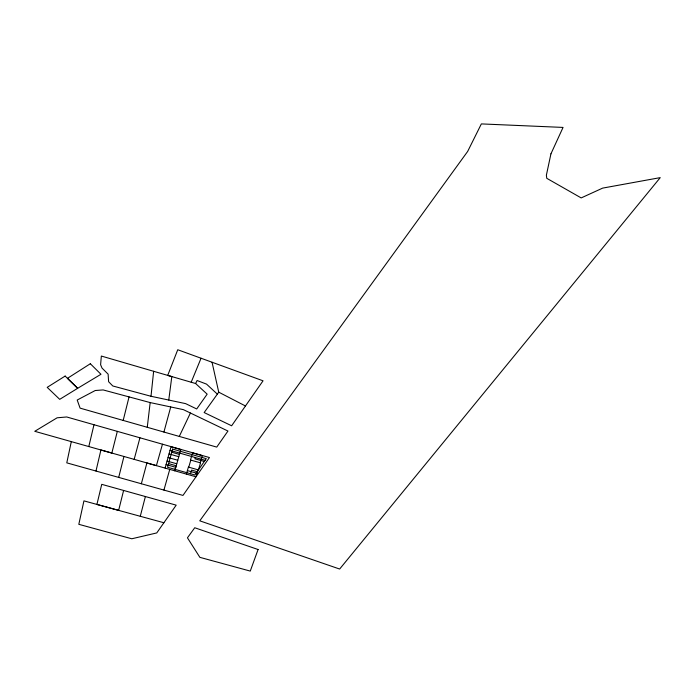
<?xml version="1.0" encoding="UTF-8"?>
<svg xmlns="http://www.w3.org/2000/svg" width="695" height="695" viewBox="0 0 695 695"><rect width="100%" height="100%" fill="white"/><g stroke="black" fill="none" stroke-linecap="round" stroke-linejoin="round"><path stroke-width="1.04" d="M151.006 396.272L153.638 371.295L101.34 356.048L100.61 364.736L102.026 368.089L108.125 374.145L108.611 381.711L112.79 385.977L151.006 396.272L185.617 403.63L196.702 408.964L207.162 394.152L195.608 383.518L167.721 375.387L177.746 349.741L263.049 380.808L231.635 425.783L204.156 412.552L218.743 392.18L212.045 362.234M147.262 427.295L150.172 402.579L103.147 389.93L95.232 390.52L77.206 400.033L80.09 408.139L216.736 447.102L227.96 431.039L183.376 409.642L150.172 402.579M168.763 400.042L171.821 376.586L153.638 371.295M71.307 441.62L66.781 462.853L182.976 495.422L209.447 457.545L66.694 416.974L57.129 417.799L34.75 431.308L195.99 476.805L198.092 469.829M95.98 471.028L100.923 449.969L111.843 453.062L117.325 431.369M88.812 446.555L93.99 424.732M123.189 420.432L129.053 396.897M123.606 490.453L118.636 510.373L83.939 500.869L78.813 524.317L131.807 538.773L156.766 532.926L176.191 505.152L101.739 484.337L96.918 504.431L163.89 522.744M118.697 477.404L123.945 456.476M140.277 516.289L145.385 496.551M141.346 483.755L146.897 462.957L156.401 465.633L162.465 444.192M134.161 459.36L139.938 437.789M163.916 432.038L170.735 406.949M165.106 468.082L171.031 446.755L180.839 449.543L174.775 470.819M163.924 490.079L169.754 469.403M175.027 469.377L176.07 465.72L168.572 463.6M179.666 453.105L179.301 454.374L171.743 452.228M186.356 474.086L188.406 467.083L198.414 469.916L200.542 462.87L190.482 460.02L192.585 452.879L202.358 455.659L200.212 462.774M188.736 467.179L190.812 460.116M190.482 473.738L191.559 470.098L197.18 471.688M195.286 457.536L194.913 458.804L204.304 461.471M191.186 382.233L201.055 358.238M179.293 436.425L190.413 413.012M195.608 383.518L197.102 380.512L206.545 384.127L217.318 394.1M166.088 464.573L175.774 467.309M187.381 470.593L197.033 473.321M170.032 450.36L205.103 460.325M169.041 453.939L178.797 456.702M168.051 457.501L177.781 460.255M167.061 461.046L176.773 463.791M218.743 392.18L245.465 405.976M550.935 153.847L546.374 175.192L546.757 178.302L581.185 197.919L602.661 188.11L660.25 177.625L339.647 569.04L199.769 520.816L467.666 151.432L481.357 123.91L563.054 127.42L550.935 153.847M172.621 449.083L167.547 467.257L194.887 474.989L206.276 458.648L172.621 449.083M258.088 549.519L250.261 571.09L199.873 557.347L187.433 537.817L194.748 527.748L258.088 549.519M90.333 363.737L67.45 378.332L77.64 388.314L100.975 374.275L90.333 363.737M65.148 376.065L47.199 387.358L59.709 399.347L77.64 388.314L65.148 376.065"/></g></svg>
